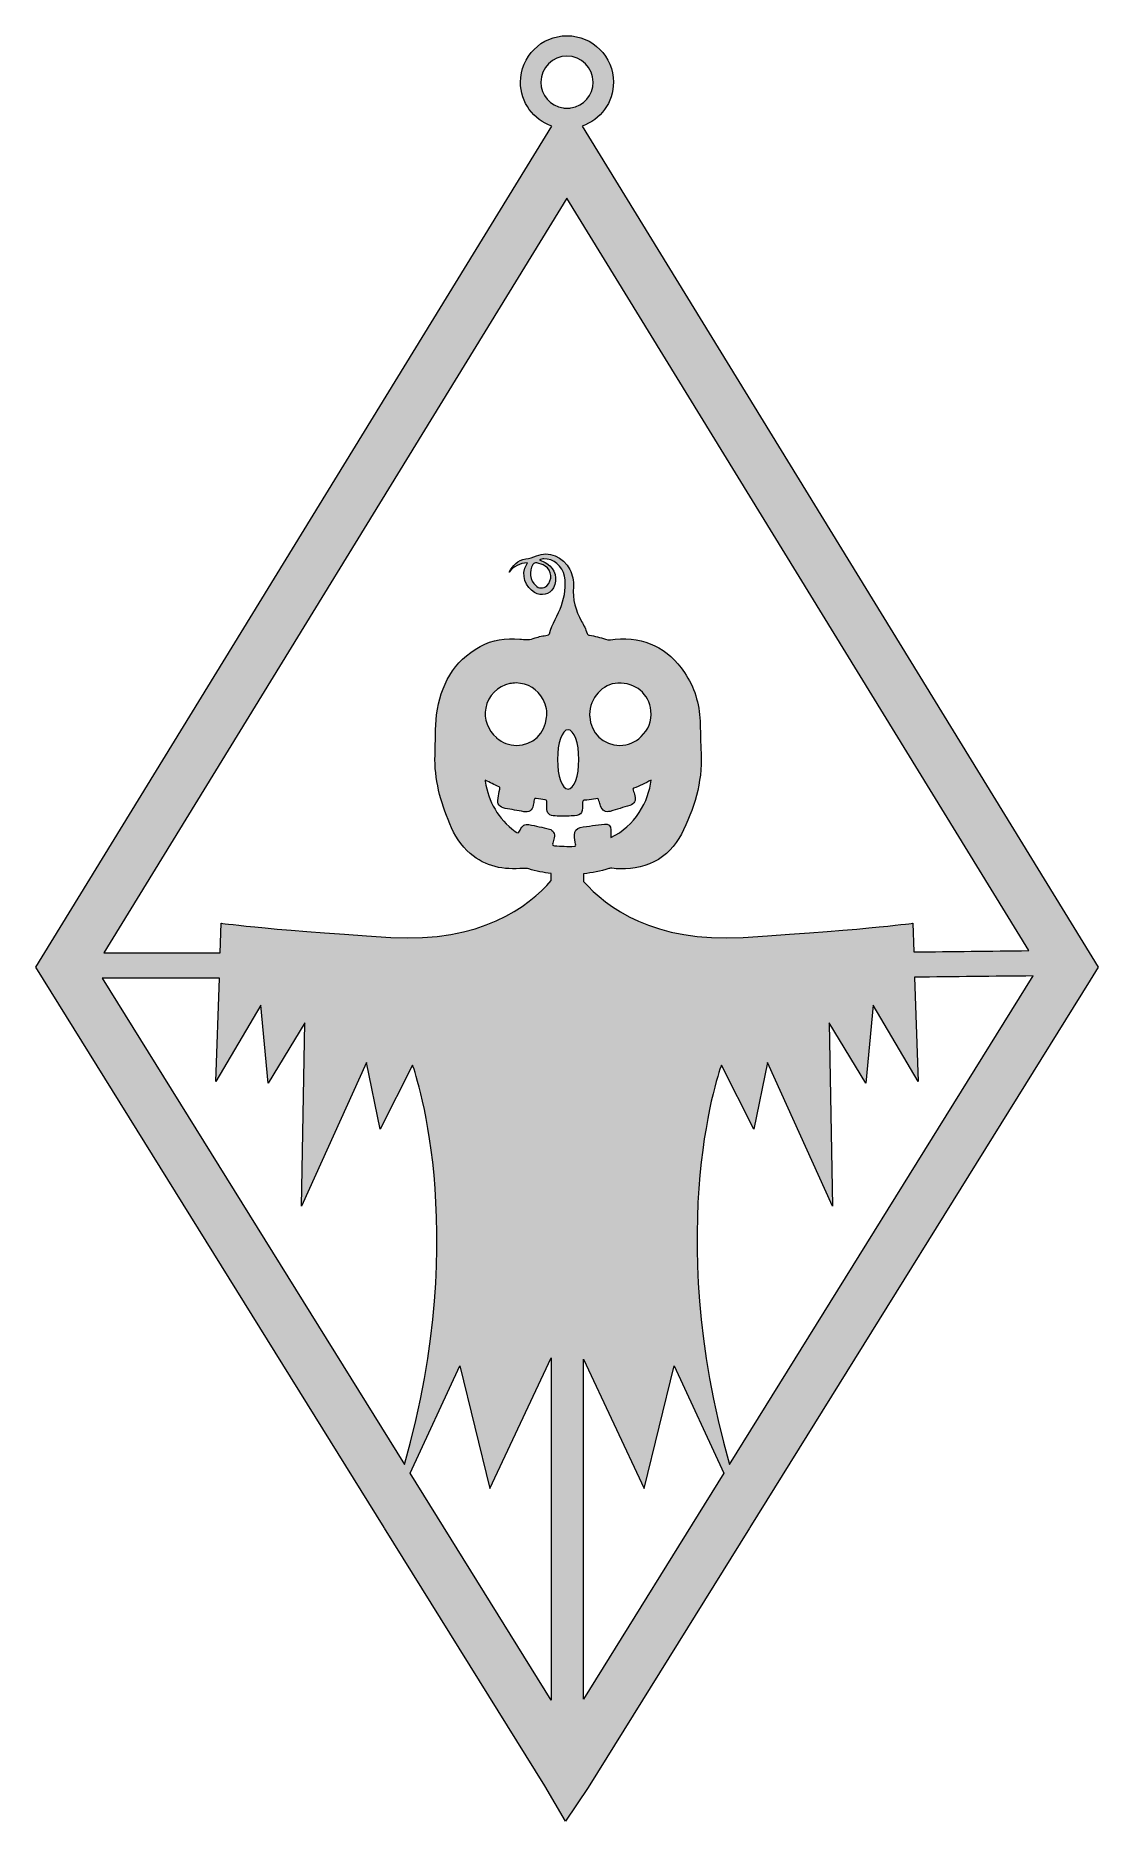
# Model space of a CAD drawing. Extents: x 633 to 2368, y -2958 to -41.
import ezdxf

# ---------------------------------------------------------------- set-up
doc = ezdxf.new("R2010")
doc.units = 0
doc.header["$MEASUREMENT"] = 0
doc.layers.add('Layer 1', color=7, linetype='Continuous')

msp = doc.modelspace()

# ---------------------------------------------------------------- hatches: boundary and pattern name
at = {"layer": 'Layer 1', "true_color": 0x6870b5}
h = msp.add_hatch(color=173, dxfattribs=at)
h.dxf.hatch_style = 2
edge = h.paths.add_edge_path()
edge.add_spline(control_points=[(1525, -188.7), (1554.9, -178.6), (1576.3, -150.3), (1576.3, -117), (1576.3, -75.1), (1542.3, -41.1), (1500.4, -41.1), (1458.5, -41.1), (1424.5, -75.1), (1424.5, -117), (1424.5, -150.3), (1445.9, -178.6), (1475.8, -188.7), (1475.8, -188.7), (632.9, -1562.8), (632.9, -1562.8), (632.9, -1562.8), (1202.1, -2478.5), (1202.1, -2478.5), (1202.1, -2478.5), (1202.6, -2479.3), (1202.6, -2479.3), (1202.6, -2479.3), (1464.4, -2900.6), (1464.4, -2900.6), (1464.4, -2900.6), (1498, -2958.4), (1498, -2958.4), (1498, -2958.4), (1534.8, -2903.1), (1534.8, -2903.1), (1534.8, -2903.1), (1798.3, -2479.3), (1798.3, -2479.3), (1798.3, -2479.3), (1798.8, -2478.5), (1798.8, -2478.5), (1798.8, -2478.5), (2354.6, -1584.4), (2354.6, -1584.4), (2354.6, -1584.4), (2368, -1562.8), (2368, -1562.8), (2368, -1562.8), (1525, -188.7), (1525, -188.7)], knot_values=[0, 0, 0, 0, 1, 1, 1, 2, 2, 2, 3, 3, 3, 4, 4, 4, 5, 5, 5, 6, 6, 6, 7, 7, 7, 8, 8, 8, 9, 9, 9, 10, 10, 10, 11, 11, 11, 12, 12, 12, 13, 13, 13, 14, 14, 14, 15, 15, 15, 15], degree=3, periodic=1)
edge = h.paths.add_edge_path()
edge.add_spline(control_points=[(1457.8, -117), (1457.8, -93.4), (1476.9, -74.3), (1500.4, -74.3), (1524, -74.3), (1543.1, -93.4), (1543.1, -117), (1543.1, -138.3), (1527.4, -156.1), (1506.9, -159.1), (1504.7, -159.5), (1502.6, -159.6), (1500.4, -159.6), (1498.3, -159.6), (1496.1, -159.5), (1494, -159.1), (1473.5, -156.1), (1457.8, -138.3), (1457.8, -117)], knot_values=[0, 0, 0, 0, 1, 1, 1, 2, 2, 2, 3, 3, 3, 4, 4, 4, 5, 5, 5, 6, 6, 6, 6], degree=3, periodic=1)
edge = h.paths.add_edge_path()
edge.add_spline(control_points=[(741.4, -1580.8), (805.2, -1580.8), (868.9, -1580.8), (932.7, -1580.8), (932.7, -1580.8), (927.2, -1749.8), (927.2, -1749.8), (927.2, -1749.8), (1000.3, -1624.9), (1000.3, -1624.9), (1000.3, -1624.9), (1012.6, -1752.5), (1012.6, -1752.5), (1012.6, -1752.5), (1072.5, -1653.8), (1072.5, -1653.8), (1072.5, -1653.8), (1066.7, -1953.3), (1066.7, -1953.3), (1066.7, -1953.3), (1173.2, -1718.9), (1173.2, -1718.9), (1173.2, -1718.9), (1195.4, -1827.6), (1195.4, -1827.6), (1195.4, -1827.6), (1248.3, -1722.9), (1248.3, -1722.9), (1248.3, -1722.9), (1345.9, -1984.3), (1235.3, -2375.3), (1235.3, -2375.3), (741.4, -1580.8), (741.4, -1580.8)], knot_values=[0, 0, 0, 0, 1, 1, 1, 2, 2, 2, 3, 3, 3, 4, 4, 4, 5, 5, 5, 6, 6, 6, 7, 7, 7, 8, 8, 8, 9, 9, 9, 10, 10, 10, 11, 11, 11, 11], degree=3, periodic=1)
h.paths.add_polyline_path([(1474.6, -2760.3), (1244.2, -2389.6), (1325.5, -2214.2), (1374.5, -2414.4), (1474.6, -2200.9)])
edge = h.paths.add_edge_path()
edge.add_spline(control_points=[(1474.6, -1421.5), (1438.1, -1463.6), (1359.5, -1523.6), (1212.9, -1514.2), (990, -1500), (935.6, -1490.9), (935.6, -1490.9), (935.6, -1490.9), (934.1, -1539.4), (934.1, -1539.4), (870.7, -1539.4), (807.4, -1539.4), (744.1, -1539.4), (744.1, -1539.4), (1500.4, -306.6), (1500.4, -306.6), (1500.4, -306.6), (2254.6, -1535.9), (2254.6, -1535.9), (2192, -1536.6), (2129.4, -1537.3), (2066.8, -1538), (2066.8, -1538), (2065.3, -1490.9), (2065.3, -1490.9), (2065.3, -1490.9), (2010.8, -1500), (1788, -1514.2), (1642.8, -1523.5), (1564.4, -1464.8), (1527.4, -1422.7), (1527.4, -1422.7), (1527.4, -1410.3), (1527.4, -1410.3), (1541.3, -1408.8), (1555.1, -1406), (1568.9, -1401.9), (1570.5, -1401.4), (1572.1, -1401), (1573.8, -1401.4), (1578.5, -1402.3), (1583.2, -1402.2), (1587.8, -1402.3), (1609.7, -1402.6), (1630.6, -1398.4), (1649.6, -1386.9), (1668.5, -1375.3), (1681.5, -1358.1), (1690.9, -1338.5), (1711, -1296.6), (1722.6, -1252.8), (1719.2, -1205.8), (1718.2, -1190.9), (1718.5, -1175.9), (1717.8, -1161), (1716.6, -1132.1), (1708.5, -1105.4), (1692.3, -1081.3), (1665.1, -1041.3), (1627.6, -1022.9), (1579.1, -1027.2), (1573.8, -1027.6), (1568.7, -1029.2), (1563.2, -1027.2), (1554.8, -1024), (1546.1, -1022), (1537.3, -1020.6), (1535.2, -1020.4), (1534.1, -1019.5), (1533.4, -1017.5), (1531, -1010.6), (1527.9, -1004.2), (1524.3, -997.9), (1514.6, -980.3), (1508.9, -961.9), (1511.1, -941.4), (1512.1, -931.6), (1509.4, -922.1), (1505, -913.2), (1494.7, -892.7), (1470.1, -882.2), (1450.7, -890.9), (1444.8, -893.5), (1439.2, -894.9), (1433.1, -895.8), (1420.1, -897.9), (1412.1, -906.6), (1405.9, -917.5), (1413.6, -908.2), (1423.2, -902.7), (1435.8, -902.3), (1435.3, -903.3), (1435.2, -904), (1434.8, -904.6), (1423.5, -921.7), (1434, -942.6), (1447.4, -950.5), (1459.2, -957.6), (1472, -954.5), (1478.3, -942.9), (1486, -928.9), (1481.4, -912.5), (1467.4, -903.3), (1463.9, -901), (1459.9, -899.5), (1455.3, -897.3), (1458.2, -896.2), (1460.3, -895.8), (1462.5, -895.7), (1478.2, -895.2), (1493.1, -907.3), (1496.3, -924.1), (1499.4, -940.4), (1497, -956.4), (1491.4, -972), (1485.6, -987.7), (1476.4, -1002.1), (1471.6, -1018.3), (1471.1, -1020), (1469.7, -1020.3), (1468.3, -1020.6), (1461.5, -1021.5), (1454.9, -1022.7), (1448.5, -1025.1), (1440.1, -1028.3), (1431.8, -1027.8), (1423.2, -1027), (1400.6, -1025.1), (1378.5, -1027.9), (1358.6, -1039), (1315.1, -1063.3), (1293.6, -1102.3), (1287.6, -1150.4), (1284.9, -1172.2), (1285.9, -1194.4), (1285, -1216.3), (1283.5, -1255.7), (1293.9, -1292.7), (1309, -1328.6), (1316.8, -1347.1), (1327.2, -1363.9), (1342.3, -1377.2), (1367.3, -1399.1), (1397.3, -1404.2), (1429.2, -1401.5), (1432.3, -1401.3), (1435.1, -1401.6), (1438, -1402.5), (1450.1, -1405.8), (1462.2, -1408.6), (1474.6, -1410.1), (1474.6, -1410.1), (1474.6, -1421.5), (1474.6, -1421.5)], knot_values=[0, 0, 0, 0, 1, 1, 1, 2, 2, 2, 3, 3, 3, 4, 4, 4, 5, 5, 5, 6, 6, 6, 7, 7, 7, 8, 8, 8, 9, 9, 9, 10, 10, 10, 11, 11, 11, 12, 12, 12, 13, 13, 13, 14, 14, 14, 15, 15, 15, 16, 16, 16, 17, 17, 17, 18, 18, 18, 19, 19, 19, 20, 20, 20, 21, 21, 21, 22, 22, 22, 23, 23, 23, 24, 24, 24, 25, 25, 25, 26, 26, 26, 27, 27, 27, 28, 28, 28, 29, 29, 29, 30, 30, 30, 31, 31, 31, 32, 32, 32, 33, 33, 33, 34, 34, 34, 35, 35, 35, 36, 36, 36, 37, 37, 37, 38, 38, 38, 39, 39, 39, 40, 40, 40, 41, 41, 41, 42, 42, 42, 43, 43, 43, 44, 44, 44, 45, 45, 45, 46, 46, 46, 47, 47, 47, 48, 48, 48, 49, 49, 49, 50, 50, 50, 51, 51, 51, 51], degree=3, periodic=1)
edge = h.paths.add_edge_path()
edge.add_spline(control_points=[(1537.3, -1150.3), (1537.4, -1122.8), (1558.6, -1100), (1583.6, -1098.8), (1611.9, -1097.5), (1634.8, -1116.5), (1637.5, -1143.9), (1639.2, -1161.2), (1633.4, -1175.2), (1621.3, -1186.2), (1621.3, -1186.2), (1621, -1186.5), (1621, -1186.5), (1612, -1195.2), (1600, -1200.6), (1586.6, -1200.6), (1560.2, -1200.6), (1538.7, -1179.7), (1537.5, -1153.7), (1537.5, -1153.7), (1537.5, -1153.4), (1537.5, -1153.4), (1537.4, -1152.4), (1537.3, -1151.3), (1537.3, -1150.3)], knot_values=[0, 0, 0, 0, 1, 1, 1, 2, 2, 2, 3, 3, 3, 4, 4, 4, 5, 5, 5, 6, 6, 6, 7, 7, 7, 8, 8, 8, 8], degree=3, periodic=1)
edge = h.paths.add_edge_path()
edge.add_spline(control_points=[(1519.8, -1223.5), (1519.8, -1250.4), (1512, -1272.2), (1502.3, -1272.2), (1492.6, -1272.2), (1484.9, -1250.4), (1484.9, -1223.5), (1484.9, -1196.8), (1492.6, -1174.9), (1502.3, -1174.9), (1512, -1174.9), (1519.8, -1196.8), (1519.8, -1223.5)], knot_values=[0, 0, 0, 0, 1, 1, 1, 2, 2, 2, 3, 3, 3, 4, 4, 4, 4], degree=3, periodic=1)
edge = h.paths.add_edge_path()
edge.add_spline(control_points=[(1451.1, -902.5), (1455.9, -903.5), (1460.5, -904.8), (1464.6, -907.5), (1475.9, -914.7), (1477.3, -930.7), (1467.3, -939.8), (1464.6, -942.1), (1461.7, -943.6), (1458.1, -943.4), (1454.6, -943.5), (1451.9, -941.8), (1449.4, -939.6), (1440.1, -931.5), (1438, -915.4), (1444.8, -905.2), (1446.5, -902.7), (1448.2, -901.8), (1451.1, -902.5)], knot_values=[0, 0, 0, 0, 1, 1, 1, 2, 2, 2, 3, 3, 3, 4, 4, 4, 5, 5, 5, 6, 6, 6, 6], degree=3, periodic=1)
edge = h.paths.add_edge_path()
edge.add_spline(control_points=[(1467.1, -1155.2), (1465.2, -1180.6), (1444, -1200.6), (1418.1, -1200.6), (1405.8, -1200.6), (1394.6, -1196), (1386, -1188.5), (1385.6, -1188.3), (1385.4, -1188.1), (1385.2, -1187.8), (1371.2, -1176.3), (1364, -1157.1), (1367.7, -1139.5), (1371.8, -1119.3), (1387.4, -1103.5), (1407.1, -1099.7), (1410.4, -1099), (1413.8, -1098.5), (1417.2, -1098.6), (1437, -1099.5), (1452.3, -1108), (1461.5, -1125.7), (1466.7, -1135.7), (1468.5, -1145.5), (1467.1, -1155.2)], knot_values=[0, 0, 0, 0, 1, 1, 1, 2, 2, 2, 3, 3, 3, 4, 4, 4, 5, 5, 5, 6, 6, 6, 7, 7, 7, 8, 8, 8, 8], degree=3, periodic=1)
edge = h.paths.add_edge_path()
edge.add_spline(control_points=[(1512.6, -1347.1), (1512.9, -1352.2), (1513.7, -1357.2), (1514.6, -1362.2), (1515, -1364.5), (1514.5, -1365.3), (1512.1, -1365.4), (1501.4, -1365.7), (1490.7, -1365.5), (1480, -1364.4), (1477.2, -1364.1), (1476.3, -1363.2), (1477.3, -1360.3), (1478.3, -1357.4), (1479.1, -1354.3), (1479.7, -1351.4), (1481.1, -1345.2), (1477.9, -1339), (1471.7, -1337.4), (1460.6, -1334.7), (1449.5, -1332.1), (1438.2, -1329.9), (1431.6, -1328.6), (1427.7, -1331.5), (1423.8, -1339.1), (1420.9, -1344.8), (1420.9, -1344.8), (1415.6, -1341), (1387.8, -1320.6), (1372.5, -1292.7), (1366.8, -1259.1), (1366.7, -1258.7), (1366.9, -1258.3), (1367, -1257.6), (1374.6, -1261.2), (1382, -1264.9), (1389.6, -1268.4), (1391.4, -1269.3), (1390.9, -1270.5), (1390.6, -1272), (1389.7, -1276.9), (1388.9, -1282), (1388, -1287), (1386.1, -1296.5), (1390, -1301.9), (1399.5, -1303.6), (1409.6, -1305.3), (1419.7, -1307), (1429.9, -1308.9), (1437.9, -1310.4), (1443.9, -1306.5), (1445.3, -1298.4), (1445.8, -1295.6), (1446.5, -1292.7), (1446.8, -1289.7), (1447.2, -1287.6), (1447.8, -1286.8), (1450.1, -1287.2), (1455, -1288.1), (1459.9, -1288.9), (1464.8, -1289.5), (1467.1, -1289.8), (1467.5, -1290.9), (1467.4, -1292.9), (1467.3, -1296), (1467.4, -1299.2), (1467.4, -1302.2), (1467.4, -1311.3), (1471.8, -1315.8), (1480.9, -1315.9), (1489.7, -1316), (1498.5, -1316), (1507.3, -1315.9), (1522.9, -1315.9), (1525.8, -1312.9), (1525.8, -1297.4), (1525.7, -1290.4), (1525.7, -1290.5), (1532.8, -1289.8), (1537.7, -1289.4), (1542.7, -1288.7), (1547.5, -1287.7), (1550.8, -1287), (1552.1, -1287.9), (1552.7, -1291), (1553.4, -1293.9), (1554.4, -1296.7), (1555.3, -1299.5), (1557.6, -1307), (1563.6, -1310.4), (1571.1, -1308.3), (1581.8, -1305.2), (1592.5, -1301.9), (1603.1, -1298.5), (1610.5, -1296.1), (1613.3, -1290.4), (1611.2, -1282.8), (1610.4, -1279.7), (1609.5, -1276.6), (1608.5, -1273.5), (1608.2, -1272.4), (1607.6, -1271.2), (1609.2, -1270.7), (1618.9, -1266.9), (1628.3, -1262.4), (1637.7, -1257.4), (1634.4, -1291.3), (1611.3, -1333.3), (1572, -1350.8), (1572, -1346.6), (1572.1, -1342.5), (1572, -1338.5), (1571.9, -1331.7), (1568.5, -1328.1), (1561.7, -1329), (1548.4, -1330.6), (1535.3, -1332.5), (1522.2, -1334.7), (1515.7, -1335.7), (1512.1, -1340.5), (1512.6, -1347.1)], knot_values=[0, 0, 0, 0, 1, 1, 1, 2, 2, 2, 3, 3, 3, 4, 4, 4, 5, 5, 5, 6, 6, 6, 7, 7, 7, 8, 8, 8, 9, 9, 9, 10, 10, 10, 11, 11, 11, 12, 12, 12, 13, 13, 13, 14, 14, 14, 15, 15, 15, 16, 16, 16, 17, 17, 17, 18, 18, 18, 19, 19, 19, 20, 20, 20, 21, 21, 21, 22, 22, 22, 23, 23, 23, 24, 24, 24, 25, 25, 25, 26, 26, 26, 27, 27, 27, 28, 28, 28, 29, 29, 29, 30, 30, 30, 31, 31, 31, 32, 32, 32, 33, 33, 33, 34, 34, 34, 35, 35, 35, 36, 36, 36, 37, 37, 37, 38, 38, 38, 39, 39, 39, 40, 40, 40, 40], degree=3, periodic=1)
h.paths.add_polyline_path([(1527.4, -2758.7), (1527.4, -2203.3), (1626.4, -2414.4), (1675.4, -2214.2), (1756.7, -2389.6)])
edge = h.paths.add_edge_path()
edge.add_spline(control_points=[(1765.6, -2375.3), (1654.9, -1984.3), (1752.5, -1722.9), (1752.5, -1722.9), (1752.5, -1722.9), (1805.5, -1827.6), (1805.5, -1827.6), (1805.5, -1827.6), (1827.7, -1718.9), (1827.7, -1718.9), (1827.7, -1718.9), (1934.2, -1953.3), (1934.2, -1953.3), (1934.2, -1953.3), (1928.4, -1653.8), (1928.4, -1653.8), (1928.4, -1653.8), (1988.3, -1752.5), (1988.3, -1752.5), (1988.3, -1752.5), (2000.6, -1624.9), (2000.6, -1624.9), (2000.6, -1624.9), (2073.7, -1749.8), (2073.7, -1749.8), (2073.7, -1749.8), (2068.1, -1579.4), (2068.1, -1579.4), (2132.7, -1578.6), (2197.2, -1577.9), (2261.7, -1577.2), (2261.7, -1577.2), (1765.6, -2375.3), (1765.6, -2375.3)], knot_values=[0, 0, 0, 0, 1, 1, 1, 2, 2, 2, 3, 3, 3, 4, 4, 4, 5, 5, 5, 6, 6, 6, 7, 7, 7, 8, 8, 8, 9, 9, 9, 10, 10, 10, 11, 11, 11, 11], degree=3, periodic=1)

# ---------------------------------------------------------------- linework, layer by layer
at = {"layer": 'Layer 1', "lineweight": 0}
for points in [[(1474.6, -2760.3), (1244.2, -2389.6), (1325.5, -2214.2), (1374.5, -2414.4), (1474.6, -2200.9), (1474.6, -2760.3)], [(1527.4, -2758.7), (1527.4, -2203.3), (1626.4, -2414.4), (1675.4, -2214.2), (1756.7, -2389.6), (1527.4, -2758.7)]]:
    msp.add_lwpolyline(points, dxfattribs=at)
for points, knots in [([(1525, -188.7), (1554.9, -178.6), (1576.3, -150.3), (1576.3, -117), (1576.3, -75.1), (1542.3, -41.1), (1500.4, -41.1), (1458.5, -41.1), (1424.5, -75.1), (1424.5, -117), (1424.5, -150.3), (1445.9, -178.6), (1475.8, -188.7), (1475.8, -188.7), (632.9, -1562.8), (632.9, -1562.8), (632.9, -1562.8), (1202.1, -2478.5), (1202.1, -2478.5), (1202.1, -2478.5), (1202.6, -2479.3), (1202.6, -2479.3), (1202.6, -2479.3), (1464.4, -2900.6), (1464.4, -2900.6), (1464.4, -2900.6), (1498, -2958.4), (1498, -2958.4), (1498, -2958.4), (1534.8, -2903.1), (1534.8, -2903.1), (1534.8, -2903.1), (1798.3, -2479.3), (1798.3, -2479.3), (1798.3, -2479.3), (1798.8, -2478.5), (1798.8, -2478.5), (1798.8, -2478.5), (2354.6, -1584.4), (2354.6, -1584.4), (2354.6, -1584.4), (2368, -1562.8), (2368, -1562.8), (2368, -1562.8), (1525, -188.7), (1525, -188.7)], [0, 0, 0, 0, 1, 1, 1, 2, 2, 2, 3, 3, 3, 4, 4, 4, 5, 5, 5, 6, 6, 6, 7, 7, 7, 8, 8, 8, 9, 9, 9, 10, 10, 10, 11, 11, 11, 12, 12, 12, 13, 13, 13, 14, 14, 14, 15, 15, 15, 15]), ([(1457.8, -117), (1457.8, -93.4), (1476.9, -74.3), (1500.4, -74.3), (1524, -74.3), (1543.1, -93.4), (1543.1, -117), (1543.1, -138.3), (1527.4, -156.1), (1506.9, -159.1), (1504.7, -159.5), (1502.6, -159.6), (1500.4, -159.6), (1498.3, -159.6), (1496.1, -159.5), (1494, -159.1), (1473.5, -156.1), (1457.8, -138.3), (1457.8, -117)], [0, 0, 0, 0, 1, 1, 1, 2, 2, 2, 3, 3, 3, 4, 4, 4, 5, 5, 5, 6, 6, 6, 6]), ([(1474.6, -1421.5), (1438.1, -1463.6), (1359.5, -1523.6), (1212.9, -1514.2), (990, -1500), (935.6, -1490.9), (935.6, -1490.9), (935.6, -1490.9), (934.1, -1539.4), (934.1, -1539.4), (870.7, -1539.4), (807.4, -1539.4), (744.1, -1539.4), (744.1, -1539.4), (1500.4, -306.6), (1500.4, -306.6), (1500.4, -306.6), (2254.6, -1535.9), (2254.6, -1535.9), (2192, -1536.6), (2129.4, -1537.3), (2066.8, -1538), (2066.8, -1538), (2065.3, -1490.9), (2065.3, -1490.9), (2065.3, -1490.9), (2010.8, -1500), (1788, -1514.2), (1642.8, -1523.5), (1564.4, -1464.8), (1527.4, -1422.7), (1527.4, -1422.7), (1527.4, -1410.3), (1527.4, -1410.3), (1541.3, -1408.8), (1555.1, -1406), (1568.9, -1401.9), (1570.5, -1401.4), (1572.1, -1401), (1573.8, -1401.4), (1578.5, -1402.3), (1583.2, -1402.2), (1587.8, -1402.3), (1609.7, -1402.6), (1630.6, -1398.4), (1649.6, -1386.9), (1668.5, -1375.3), (1681.5, -1358.1), (1690.9, -1338.5), (1711, -1296.6), (1722.6, -1252.8), (1719.2, -1205.8), (1718.2, -1190.9), (1718.5, -1175.9), (1717.8, -1161), (1716.6, -1132.1), (1708.5, -1105.4), (1692.3, -1081.3), (1665.1, -1041.3), (1627.6, -1022.9), (1579.1, -1027.2), (1573.8, -1027.6), (1568.7, -1029.2), (1563.2, -1027.2), (1554.8, -1024), (1546.1, -1022), (1537.3, -1020.6), (1535.2, -1020.4), (1534.1, -1019.5), (1533.4, -1017.5), (1531, -1010.6), (1527.9, -1004.2), (1524.3, -997.9), (1514.6, -980.3), (1508.9, -961.9), (1511.1, -941.4), (1512.1, -931.6), (1509.4, -922.1), (1505, -913.2), (1494.7, -892.7), (1470.1, -882.2), (1450.7, -890.9), (1444.8, -893.5), (1439.2, -894.9), (1433.1, -895.8), (1420.1, -897.9), (1412.1, -906.6), (1405.9, -917.5), (1413.6, -908.2), (1423.2, -902.7), (1435.8, -902.3), (1435.3, -903.3), (1435.2, -904), (1434.8, -904.6), (1423.5, -921.7), (1434, -942.6), (1447.4, -950.5), (1459.2, -957.6), (1472, -954.5), (1478.3, -942.9), (1486, -928.9), (1481.4, -912.5), (1467.4, -903.3), (1463.9, -901), (1459.9, -899.5), (1455.3, -897.3), (1458.2, -896.2), (1460.3, -895.8), (1462.5, -895.7), (1478.2, -895.2), (1493.1, -907.3), (1496.3, -924.1), (1499.4, -940.4), (1497, -956.4), (1491.4, -972), (1485.6, -987.7), (1476.4, -1002.1), (1471.6, -1018.3), (1471.1, -1020), (1469.7, -1020.3), (1468.3, -1020.6), (1461.5, -1021.5), (1454.9, -1022.7), (1448.5, -1025.1), (1440.1, -1028.3), (1431.8, -1027.8), (1423.2, -1027), (1400.6, -1025.1), (1378.5, -1027.9), (1358.6, -1039), (1315.1, -1063.3), (1293.6, -1102.3), (1287.6, -1150.4), (1284.9, -1172.2), (1285.9, -1194.4), (1285, -1216.3), (1283.5, -1255.7), (1293.9, -1292.7), (1309, -1328.6), (1316.8, -1347.1), (1327.2, -1363.9), (1342.3, -1377.2), (1367.3, -1399.1), (1397.3, -1404.2), (1429.2, -1401.5), (1432.3, -1401.3), (1435.1, -1401.6), (1438, -1402.5), (1450.1, -1405.8), (1462.2, -1408.6), (1474.6, -1410.1), (1474.6, -1410.1), (1474.6, -1421.5), (1474.6, -1421.5)], [0, 0, 0, 0, 1, 1, 1, 2, 2, 2, 3, 3, 3, 4, 4, 4, 5, 5, 5, 6, 6, 6, 7, 7, 7, 8, 8, 8, 9, 9, 9, 10, 10, 10, 11, 11, 11, 12, 12, 12, 13, 13, 13, 14, 14, 14, 15, 15, 15, 16, 16, 16, 17, 17, 17, 18, 18, 18, 19, 19, 19, 20, 20, 20, 21, 21, 21, 22, 22, 22, 23, 23, 23, 24, 24, 24, 25, 25, 25, 26, 26, 26, 27, 27, 27, 28, 28, 28, 29, 29, 29, 30, 30, 30, 31, 31, 31, 32, 32, 32, 33, 33, 33, 34, 34, 34, 35, 35, 35, 36, 36, 36, 37, 37, 37, 38, 38, 38, 39, 39, 39, 40, 40, 40, 41, 41, 41, 42, 42, 42, 43, 43, 43, 44, 44, 44, 45, 45, 45, 46, 46, 46, 47, 47, 47, 48, 48, 48, 49, 49, 49, 50, 50, 50, 51, 51, 51, 51]), ([(1451.1, -902.5), (1455.9, -903.5), (1460.5, -904.8), (1464.6, -907.5), (1475.9, -914.7), (1477.3, -930.7), (1467.3, -939.8), (1464.6, -942.1), (1461.7, -943.6), (1458.1, -943.4), (1454.6, -943.5), (1451.9, -941.8), (1449.4, -939.6), (1440.1, -931.5), (1438, -915.4), (1444.8, -905.2), (1446.5, -902.7), (1448.2, -901.8), (1451.1, -902.5)], [0, 0, 0, 0, 1, 1, 1, 2, 2, 2, 3, 3, 3, 4, 4, 4, 5, 5, 5, 6, 6, 6, 6]), ([(1467.1, -1155.2), (1465.2, -1180.6), (1444, -1200.6), (1418.1, -1200.6), (1405.8, -1200.6), (1394.6, -1196), (1386, -1188.5), (1385.6, -1188.3), (1385.4, -1188.1), (1385.2, -1187.8), (1371.2, -1176.3), (1364, -1157.1), (1367.7, -1139.5), (1371.8, -1119.3), (1387.4, -1103.5), (1407.1, -1099.7), (1410.4, -1099), (1413.8, -1098.5), (1417.2, -1098.6), (1437, -1099.5), (1452.3, -1108), (1461.5, -1125.7), (1466.7, -1135.7), (1468.5, -1145.5), (1467.1, -1155.2)], [0, 0, 0, 0, 1, 1, 1, 2, 2, 2, 3, 3, 3, 4, 4, 4, 5, 5, 5, 6, 6, 6, 7, 7, 7, 8, 8, 8, 8]), ([(1537.3, -1150.3), (1537.4, -1122.8), (1558.6, -1100), (1583.6, -1098.8), (1611.9, -1097.5), (1634.8, -1116.5), (1637.5, -1143.9), (1639.2, -1161.2), (1633.4, -1175.2), (1621.3, -1186.2), (1621.3, -1186.2), (1621, -1186.5), (1621, -1186.5), (1612, -1195.2), (1600, -1200.6), (1586.6, -1200.6), (1560.2, -1200.6), (1538.7, -1179.7), (1537.5, -1153.7), (1537.5, -1153.7), (1537.5, -1153.4), (1537.5, -1153.4), (1537.4, -1152.4), (1537.3, -1151.3), (1537.3, -1150.3)], [0, 0, 0, 0, 1, 1, 1, 2, 2, 2, 3, 3, 3, 4, 4, 4, 5, 5, 5, 6, 6, 6, 7, 7, 7, 8, 8, 8, 8]), ([(1519.8, -1223.5), (1519.8, -1250.4), (1512, -1272.2), (1502.3, -1272.2), (1492.6, -1272.2), (1484.9, -1250.4), (1484.9, -1223.5), (1484.9, -1196.8), (1492.6, -1174.9), (1502.3, -1174.9), (1512, -1174.9), (1519.8, -1196.8), (1519.8, -1223.5)], [0, 0, 0, 0, 1, 1, 1, 2, 2, 2, 3, 3, 3, 4, 4, 4, 4]), ([(1512.6, -1347.1), (1512.9, -1352.2), (1513.7, -1357.2), (1514.6, -1362.2), (1515, -1364.5), (1514.5, -1365.3), (1512.1, -1365.4), (1501.4, -1365.7), (1490.7, -1365.5), (1480, -1364.4), (1477.2, -1364.1), (1476.3, -1363.2), (1477.3, -1360.3), (1478.3, -1357.4), (1479.1, -1354.3), (1479.7, -1351.4), (1481.1, -1345.2), (1477.9, -1339), (1471.7, -1337.4), (1460.6, -1334.7), (1449.5, -1332.1), (1438.2, -1329.9), (1431.6, -1328.6), (1427.7, -1331.5), (1423.8, -1339.1), (1420.9, -1344.8), (1420.9, -1344.8), (1415.6, -1341), (1387.8, -1320.6), (1372.5, -1292.7), (1366.8, -1259.1), (1366.7, -1258.7), (1366.9, -1258.3), (1367, -1257.6), (1374.6, -1261.2), (1382, -1264.9), (1389.6, -1268.4), (1391.4, -1269.3), (1390.9, -1270.5), (1390.6, -1272), (1389.7, -1276.9), (1388.9, -1282), (1388, -1287), (1386.1, -1296.5), (1390, -1301.9), (1399.5, -1303.6), (1409.6, -1305.3), (1419.7, -1307), (1429.9, -1308.9), (1437.9, -1310.4), (1443.9, -1306.5), (1445.3, -1298.4), (1445.8, -1295.6), (1446.5, -1292.7), (1446.8, -1289.7), (1447.2, -1287.6), (1447.8, -1286.8), (1450.1, -1287.2), (1455, -1288.1), (1459.9, -1288.9), (1464.8, -1289.5), (1467.1, -1289.8), (1467.5, -1290.9), (1467.4, -1292.9), (1467.3, -1296), (1467.4, -1299.2), (1467.4, -1302.2), (1467.4, -1311.3), (1471.8, -1315.8), (1480.9, -1315.9), (1489.7, -1316), (1498.5, -1316), (1507.3, -1315.9), (1522.9, -1315.9), (1525.8, -1312.9), (1525.8, -1297.4), (1525.7, -1290.4), (1525.7, -1290.5), (1532.8, -1289.8), (1537.7, -1289.4), (1542.7, -1288.7), (1547.5, -1287.7), (1550.8, -1287), (1552.1, -1287.9), (1552.7, -1291), (1553.4, -1293.9), (1554.4, -1296.7), (1555.3, -1299.5), (1557.6, -1307), (1563.6, -1310.4), (1571.1, -1308.3), (1581.8, -1305.2), (1592.5, -1301.9), (1603.1, -1298.5), (1610.5, -1296.1), (1613.3, -1290.4), (1611.2, -1282.8), (1610.4, -1279.7), (1609.5, -1276.6), (1608.5, -1273.5), (1608.2, -1272.4), (1607.6, -1271.2), (1609.2, -1270.7), (1618.9, -1266.9), (1628.3, -1262.4), (1637.7, -1257.4), (1634.4, -1291.3), (1611.3, -1333.3), (1572, -1350.8), (1572, -1346.6), (1572.1, -1342.5), (1572, -1338.5), (1571.9, -1331.7), (1568.5, -1328.1), (1561.7, -1329), (1548.4, -1330.6), (1535.3, -1332.5), (1522.2, -1334.7), (1515.7, -1335.7), (1512.1, -1340.5), (1512.6, -1347.1)], [0, 0, 0, 0, 1, 1, 1, 2, 2, 2, 3, 3, 3, 4, 4, 4, 5, 5, 5, 6, 6, 6, 7, 7, 7, 8, 8, 8, 9, 9, 9, 10, 10, 10, 11, 11, 11, 12, 12, 12, 13, 13, 13, 14, 14, 14, 15, 15, 15, 16, 16, 16, 17, 17, 17, 18, 18, 18, 19, 19, 19, 20, 20, 20, 21, 21, 21, 22, 22, 22, 23, 23, 23, 24, 24, 24, 25, 25, 25, 26, 26, 26, 27, 27, 27, 28, 28, 28, 29, 29, 29, 30, 30, 30, 31, 31, 31, 32, 32, 32, 33, 33, 33, 34, 34, 34, 35, 35, 35, 36, 36, 36, 37, 37, 37, 38, 38, 38, 39, 39, 39, 40, 40, 40, 40]), ([(741.4, -1580.8), (805.2, -1580.8), (868.9, -1580.8), (932.7, -1580.8), (932.7, -1580.8), (927.2, -1749.8), (927.2, -1749.8), (927.2, -1749.8), (1000.3, -1624.9), (1000.3, -1624.9), (1000.3, -1624.9), (1012.6, -1752.5), (1012.6, -1752.5), (1012.6, -1752.5), (1072.5, -1653.8), (1072.5, -1653.8), (1072.5, -1653.8), (1066.7, -1953.3), (1066.7, -1953.3), (1066.7, -1953.3), (1173.2, -1718.9), (1173.2, -1718.9), (1173.2, -1718.9), (1195.4, -1827.6), (1195.4, -1827.6), (1195.4, -1827.6), (1248.3, -1722.9), (1248.3, -1722.9), (1248.3, -1722.9), (1345.9, -1984.3), (1235.3, -2375.3), (1235.3, -2375.3), (741.4, -1580.8), (741.4, -1580.8)], [0, 0, 0, 0, 1, 1, 1, 2, 2, 2, 3, 3, 3, 4, 4, 4, 5, 5, 5, 6, 6, 6, 7, 7, 7, 8, 8, 8, 9, 9, 9, 10, 10, 10, 11, 11, 11, 11]), ([(1765.6, -2375.3), (1654.9, -1984.3), (1752.5, -1722.9), (1752.5, -1722.9), (1752.5, -1722.9), (1805.5, -1827.6), (1805.5, -1827.6), (1805.5, -1827.6), (1827.7, -1718.9), (1827.7, -1718.9), (1827.7, -1718.9), (1934.2, -1953.3), (1934.2, -1953.3), (1934.2, -1953.3), (1928.4, -1653.8), (1928.4, -1653.8), (1928.4, -1653.8), (1988.3, -1752.5), (1988.3, -1752.5), (1988.3, -1752.5), (2000.6, -1624.9), (2000.6, -1624.9), (2000.6, -1624.9), (2073.7, -1749.8), (2073.7, -1749.8), (2073.7, -1749.8), (2068.1, -1579.4), (2068.1, -1579.4), (2132.7, -1578.6), (2197.2, -1577.9), (2261.7, -1577.2), (2261.7, -1577.2), (1765.6, -2375.3), (1765.6, -2375.3)], [0, 0, 0, 0, 1, 1, 1, 2, 2, 2, 3, 3, 3, 4, 4, 4, 5, 5, 5, 6, 6, 6, 7, 7, 7, 8, 8, 8, 9, 9, 9, 10, 10, 10, 11, 11, 11, 11])]:
    msp.add_open_spline(points, degree=3, knots=knots, dxfattribs=at)

doc.saveas('drawing.dxf')
